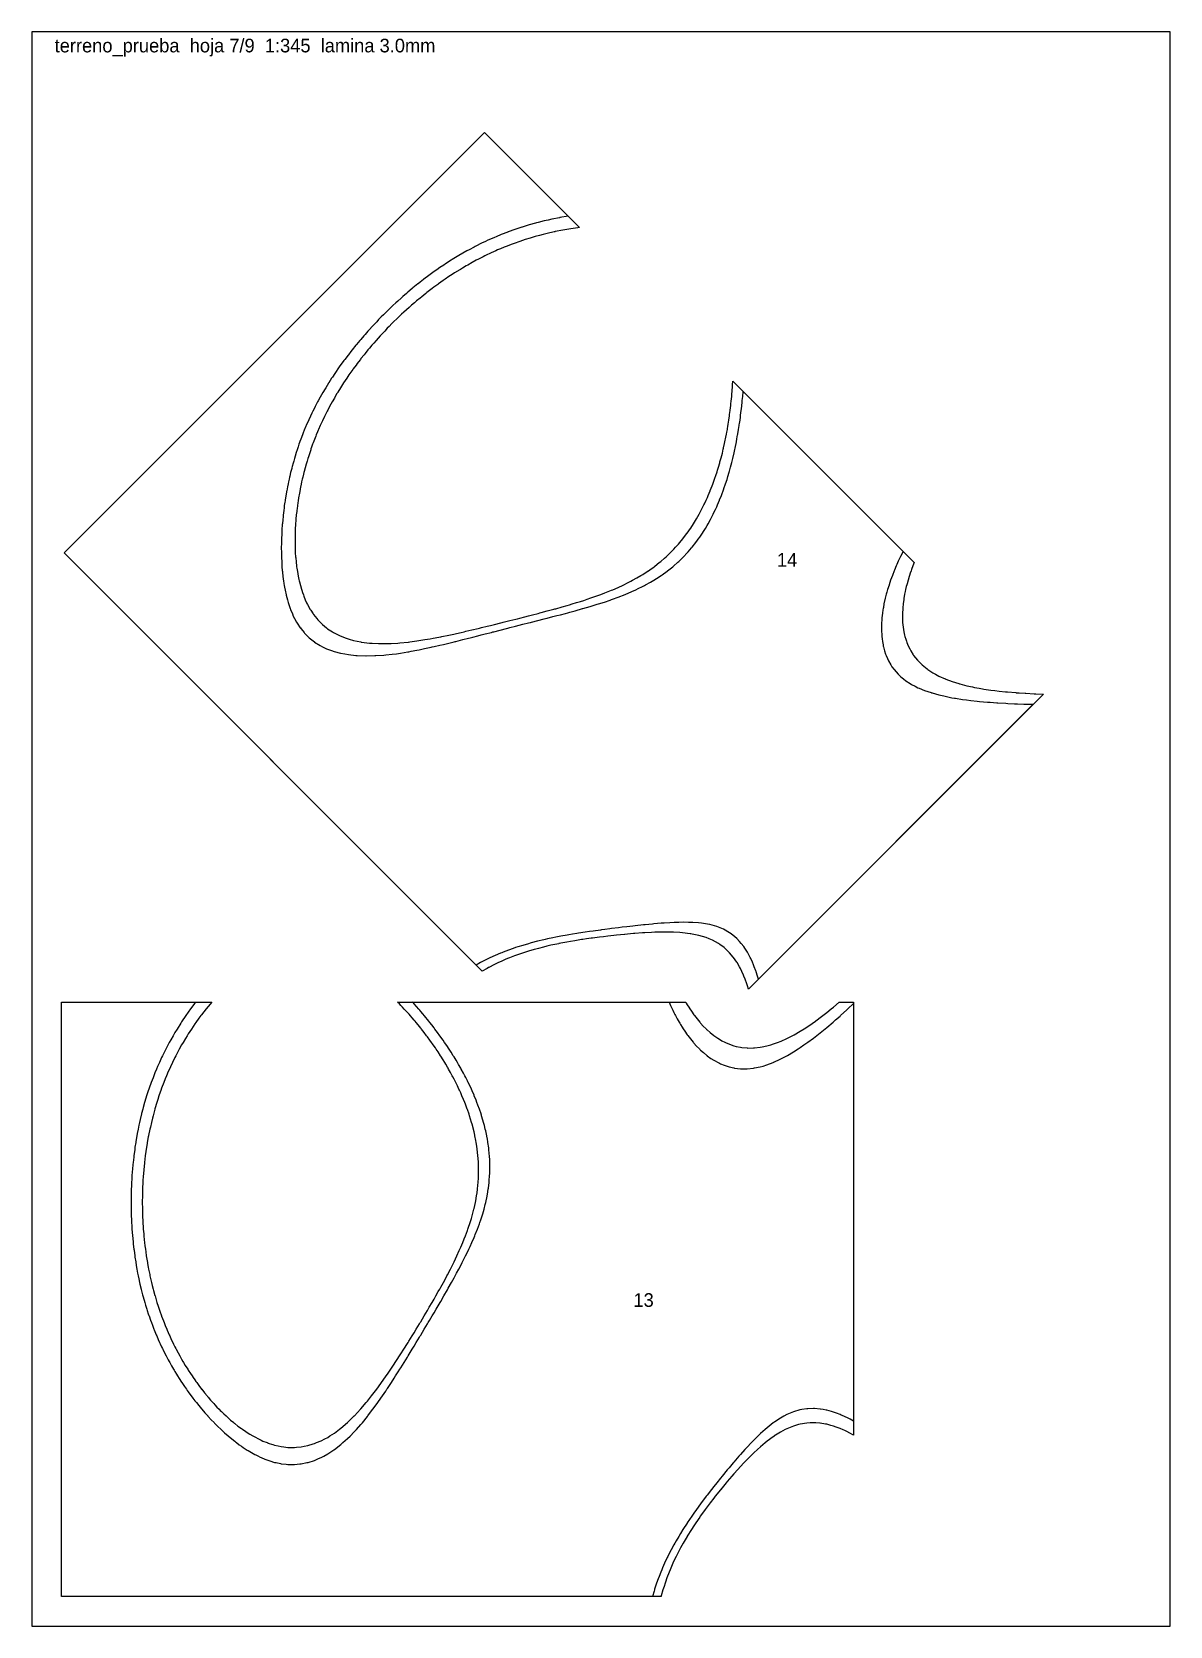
# Model space of a CAD drawing. Header units: millimetres. Extents: x 0 to 500, y 0 to 700.
import ezdxf
from ezdxf.enums import TextEntityAlignment as Align

# ---------------------------------------------------------------- set-up
doc = ezdxf.new("R2010")
doc.units = ezdxf.units.MM
for name, color, linetype in [('CORTE', 1, 'Continuous'), ('GRABADO', 5, 'Continuous'), ('HOJA', 8, 'Continuous')]:
    doc.layers.add(name, color=color, linetype=linetype)

msp = doc.modelspace()

# ---------------------------------------------------------------- linework, layer by layer
at = {"layer": 'CORTE'}
for points in [[(14.24, 471.2), (198.81, 655.77), (240.53, 614.06), (239.87, 613.97), (236.74, 613.53), (235.02, 613.25), (233.19, 612.93), (229.93, 612.29), (229.73, 612.25), (229.39, 612.17), (226.35, 611.5), (224.56, 611.05), (223.04, 610.66), (221.03, 610.09), (219.8, 609.76), (218.84, 609.46), (216.63, 608.78), (214.36, 608.01), (213.53, 607.74), (212.68, 607.43), (210.49, 606.64), (208.72, 605.94), (207.51, 605.47), (205.91, 604.8), (204.6, 604.25), (203.76, 603.86), (201.73, 602.97), (199.29, 601.79), (198.94, 601.62), (198.26, 601.27), (196.18, 600.23), (195.23, 599.71), (193.48, 598.79), (191.47, 597.64), (190.84, 597.29), (189.11, 596.26), (188.24, 595.74), (187.96, 595.57), (185.68, 594.16), (184.67, 593.49), (183.17, 592.53), (181.56, 591.42), (180.71, 590.85), (178.61, 589.35), (178.29, 589.12), (176.56, 587.84), (175.91, 587.36), (175.8, 587.27), (173.56, 585.57), (173.11, 585.2), (171.25, 583.73), (170.53, 583.13), (168.98, 581.86), (168.06, 581.06), (166.75, 579.94), (165.68, 578.98), (164.56, 577.99), (163.38, 576.91), (162.4, 576.01), (161.17, 574.84), (160.28, 573.99), (159.04, 572.77), (158.19, 571.93), (156.97, 570.7), (156.13, 569.84), (154.98, 568.63), (154.12, 567.72), (153.05, 566.55), (152.13, 565.56), (151.18, 564.48), (150.19, 563.36), (149.37, 562.41), (148.28, 561.13), (147.62, 560.34), (146.41, 558.85), (145.93, 558.27), (144.57, 556.54), (144.3, 556.2), (142.78, 554.19), (142.73, 554.13), (142.43, 553.71), (141.2, 552.06), (141.02, 551.81), (139.71, 549.99), (139.3, 549.39), (138.28, 547.91), (137.62, 546.92), (136.91, 545.84), (136, 544.41), (135.59, 543.77), (134.42, 541.84), (134.33, 541.7), (134.03, 541.18), (133.1, 539.63), (132.88, 539.24), (131.91, 537.56), (131.38, 536.59), (130.78, 535.49), (129.95, 533.88), (129.7, 533.42), (129.03, 532.04), (128.67, 531.35), (128.56, 531.12), (127.66, 529.28), (127.22, 528.32), (126.71, 527.21), (125.95, 525.45), (125.82, 525.14), (125.52, 524.4), (124.95, 523.07), (124.73, 522.53), (124.11, 521), (123.57, 519.54), (123.34, 518.93), (122.9, 517.65), (122.61, 516.86), (122.48, 516.49), (121.89, 514.79), (121.45, 513.38), (121.24, 512.73), (120.89, 511.51), (120.62, 510.66), (120.49, 510.2), (120.02, 508.59), (119.6, 506.94), (119.49, 506.52), (119.32, 505.81), (118.97, 504.45), (118.78, 503.62), (118.49, 502.38), (118.1, 500.46), (118.07, 500.31), (118.05, 500.21), (117.65, 498.24), (117.39, 496.72), (117.29, 496.17), (117.17, 495.4), (116.95, 494.1), (116.82, 493.15), (116.65, 492.03), (116.48, 490.58), (116.4, 489.97), (116.35, 489.48), (116.16, 487.9), (116, 485.97), (115.99, 485.83), (115.98, 485.71), (115.82, 483.76), (115.73, 481.82), (115.72, 481.69), (115.71, 481.55), (115.63, 479.62), (115.61, 477.79), (115.6, 477.55), (115.6, 477.31), (115.59, 475.49), (115.65, 473.61), (115.65, 473.42), (115.65, 473.23), (115.73, 471.35), (115.87, 469.32), (115.88, 469.28), (115.88, 469.24), (116.06, 467.21), (116.25, 465.57), (116.31, 465.15), (116.4, 464.58), (116.61, 463.08), (116.79, 461.98), (116.98, 461.01), (117.3, 459.54), (117.42, 458.95), (117.5, 458.56), (117.94, 456.88), (118.38, 455.31), (118.54, 454.82), (118.9, 453.8), (119.25, 452.75), (119.43, 452.24), (120.08, 450.68), (120.67, 449.35), (121.05, 448.62), (122.11, 446.66), (122.17, 446.56), (122.49, 446.07), (123.51, 444.49), (123.73, 444.16), (125.11, 442.43), (125.56, 441.87), (127.04, 440.37), (127.61, 439.79), (129.42, 438.31), (129.88, 437.94), (132.01, 436.55), (132.37, 436.31), (132.49, 436.25), (135.08, 434.9), (136.88, 434.19), (138.04, 433.73), (139.34, 433.35), (141.22, 432.79), (144.44, 432.14), (144.65, 432.09), (144.75, 432.08), (148.31, 431.62), (149.41, 431.56), (152.2, 431.39), (153.72, 431.39), (156.33, 431.39), (157.79, 431.47), (160.69, 431.61), (161.68, 431.72), (165.27, 432.06), (165.45, 432.09), (166.04, 432.17), (169.1, 432.58), (170.04, 432.7), (172.68, 433.15), (174.99, 433.52), (176.21, 433.76), (178.78, 434.25), (179.69, 434.43), (180.11, 434.5), (183.11, 435.14), (185.34, 435.6), (186.52, 435.88), (188.56, 436.34), (189.91, 436.64), (190.67, 436.8), (193.27, 437.42), (196.08, 438.08), (196.62, 438.21), (197.48, 438.42), (199.96, 439.02), (201.53, 439.39), (203.29, 439.84), (206, 440.5), (206.62, 440.65), (207.02, 440.75), (209.93, 441.49), (212.54, 442.14), (213.25, 442.32), (214.29, 442.58), (216.55, 443.16), (218.09, 443.55), (219.84, 444.01), (222.37, 444.66), (223.13, 444.86), (223.68, 445.01), (226.41, 445.74), (229.34, 446.53), (229.66, 446.62), (230.11, 446.74), (232.9, 447.53), (235.1, 448.17), (236.12, 448.46), (237.35, 448.82), (239.31, 449.41), (241.03, 449.96), (242.46, 450.4), (243.97, 450.9), (245.57, 451.43), (247.22, 452.02), (248.64, 452.51), (249.91, 452.98), (251.66, 453.63), (253.86, 454.52), (254.62, 454.82), (255.17, 455.05), (257.52, 456.06), (259.81, 457.13), (260.34, 457.38), (261.37, 457.91), (263.1, 458.77), (263.9, 459.2), (265.77, 460.23), (267.53, 461.27), (268.36, 461.78), (270.75, 463.35), (270.86, 463.42), (271.4, 463.81), (273.29, 465.14), (273.65, 465.42), (275.62, 466.95), (276.26, 467.49), (277.86, 468.85), (278.63, 469.56), (280, 470.85), (280.79, 471.63), (282.06, 472.93), (282.77, 473.7), (284.02, 475.11), (284.59, 475.77), (285.9, 477.37), (286.26, 477.84), (287.68, 479.73), (287.82, 479.91), (288.52, 480.93), (289.27, 481.98), (289.39, 482.16), (290.62, 484.05), (291.02, 484.68), (291.89, 486.12), (292.56, 487.28), (293.07, 488.19), (294.02, 489.96), (294.17, 490.26), (294.6, 491.14), (295.21, 492.33), (295.4, 492.72), (296.2, 494.4), (296.71, 495.55), (297.11, 496.47), (297.94, 498.47), (297.96, 498.54), (298.02, 498.69), (298.79, 500.61), (299.11, 501.44), (299.56, 502.67), (300.19, 504.5), (300.27, 504.74), (300.42, 505.22), (300.96, 506.81), (301.21, 507.62), (301.61, 508.88), (302.16, 510.82), (302.2, 510.95), (302.26, 511.19), (302.78, 513.02), (303.05, 514.07), (303.31, 515.09), (303.7, 516.76), (303.8, 517.16), (303.85, 517.4), (304.28, 519.23), (304.6, 520.8), (304.71, 521.3), (304.85, 522.04), (305.12, 523.37), (305.28, 524.26), (305.5, 525.44), (305.77, 527.1), (305.85, 527.51), (305.89, 527.8), (306.18, 529.58), (306.43, 531.4), (306.47, 531.65), (306.51, 531.97), (306.75, 533.71), (306.91, 535.07), (307, 535.78), (307.09, 536.67), (307.22, 537.85), (307.31, 538.81), (307.42, 539.92), (307.52, 541.24), (307.59, 541.99), (307.63, 542.63), (307.74, 544.06), (307.83, 545.68), (307.86, 546.13), (307.88, 546.7), (387.57, 467.01), (386.95, 465.49), (386.42, 463.96), (386.2, 463.42), (385.83, 462.3), (385.51, 461.35), (385.37, 460.86), (384.87, 459.28), (384.44, 457.65), (384.31, 457.21), (384.12, 456.46), (383.8, 455.15), (383.64, 454.31), (383.36, 453.08), (383.06, 451.27), (383.02, 451.01), (383, 450.82), (382.72, 448.94), (382.56, 447.11), (382.54, 446.88), (382.52, 446.6), (382.42, 444.81), (382.43, 443.11), (382.41, 442.74), (382.42, 442.38), (382.5, 440.68), (382.71, 438.69), (382.71, 438.61), (382.72, 438.55), (383.04, 436.55), (383.37, 435.07), (383.52, 434.49), (383.88, 433.38), (384.16, 432.42), (384.34, 431.92), (384.99, 430.36), (385.61, 429.07), (386.04, 428.3), (387.16, 426.5), (387.34, 426.24), (388.97, 424.18), (388.97, 424.18), (390.3, 422.83), (391.01, 422.11), (391.01, 422.11), (391.06, 422.07), (393.28, 420.26), (393.57, 420.05), (395.76, 418.61), (396.87, 417.99), (398.43, 417.16), (401.17, 415.93), (401.28, 415.88), (401.44, 415.83), (404.28, 414.75), (407.12, 413.87), (407.44, 413.78), (407.69, 413.72), (410.71, 412.92), (413.14, 412.41), (414.11, 412.19), (416.12, 411.82), (417.6, 411.55), (418.22, 411.47), (421.19, 411.01), (423.04, 410.79), (424.86, 410.55), (427.71, 410.27), (428.61, 410.17), (432.25, 409.87), (432.43, 409.86), (433.69, 409.78), (436.31, 409.61), (436.68, 409.59), (440.25, 409.41), (441.02, 409.39), (444.42, 409.26), (314.77, 279.62), (314.28, 281.19), (313.74, 282.88), (313.6, 283.25), (313.27, 284.11), (312.81, 285.32), (312.6, 285.86), (311.89, 287.39), (311.29, 288.68), (310.86, 289.45), (309.8, 291.32), (309.67, 291.51), (308.9, 292.62), (308.23, 293.58), (308.12, 293.75), (306.49, 295.64), (306.21, 295.97), (304.35, 297.7), (304.08, 297.96), (302.2, 299.31), (301.69, 299.69), (301.56, 299.76), (299.04, 301.17), (297.46, 301.82), (296.13, 302.37), (294.56, 302.82), (292.94, 303.31), (290.08, 303.87), (289.49, 303.99), (289.23, 304.02), (285.82, 304.44), (284.6, 304.5), (281.92, 304.68), (280.28, 304.68), (277.85, 304.73), (276.14, 304.68), (273.62, 304.64), (272.13, 304.55), (269.28, 304.42), (268.2, 304.34), (264.83, 304.11), (264.33, 304.06), (261.59, 303.83), (260.51, 303.74), (260.31, 303.72), (256.74, 303.36), (255.71, 303.26), (253.01, 302.94), (251.05, 302.72), (249.31, 302.5), (246.31, 302.12), (245.65, 302.02), (243.64, 301.74), (242.02, 301.5), (241.48, 301.42), (238.45, 300.93), (236.53, 300.6), (234.92, 300.32), (231.45, 299.66), (231.44, 299.66), (231.41, 299.65), (228.02, 298.92), (226.15, 298.49), (224.67, 298.14), (222.48, 297.57), (221.38, 297.28), (220.58, 297.05), (218.17, 296.35), (215.48, 295.49), (215.03, 295.35), (214.59, 295.19), (211.97, 294.26), (209.8, 293.41), (208.99, 293.1), (207.9, 292.63), (206.09, 291.86), (204.99, 291.34), (203.28, 290.53), (200.79, 289.26), (200.54, 289.13), (199.94, 288.8), (197.82, 287.63), (14.24, 471.2)], [(13, 13), (13, 274.02), (79.07, 274.02), (77.44, 272.1), (76.51, 270.97), (74.52, 268.43), (74.22, 268.04), (73.41, 266.93), (72.07, 265.11), (71.59, 264.42), (70.07, 262.18), (68.67, 260.02), (68.18, 259.25), (67.45, 258.03), (66.42, 256.32), (65.75, 255.16), (64.76, 253.39), (63.65, 251.28), (63.21, 250.46), (62.83, 249.71), (61.75, 247.53), (60.83, 245.53), (60.4, 244.6), (59.91, 243.49), (59.12, 241.67), (58.61, 240.37), (57.94, 238.74), (56.99, 236.19), (56.85, 235.81), (56.78, 235.6), (55.82, 232.89), (55.28, 231.17), (54.88, 229.96), (54.07, 227.18), (54.02, 227.03), (54.01, 226.96), (53.22, 224.1), (52.95, 222.97), (52.49, 221.17), (52.04, 219.13), (51.83, 218.24), (51.27, 215.43), (51.24, 215.31), (51.15, 214.77), (50.71, 212.38), (50.63, 211.86), (50.23, 209.45), (50.09, 208.39), (49.82, 206.52), (49.64, 205.01), (49.47, 203.59), (49.28, 201.72), (49.17, 200.66), (49, 198.5), (48.93, 197.73), (48.78, 195.36), (48.75, 194.8), (48.64, 192.28), (48.62, 191.87), (48.55, 189.26), (48.54, 188.94), (48.52, 186.3), (48.51, 186.01), (48.54, 183.4), (48.54, 183.08), (48.61, 180.54), (48.62, 180.15), (48.73, 177.73), (48.76, 177.22), (48.9, 174.97), (48.95, 174.29), (49.11, 172.25), (49.19, 171.36), (49.37, 169.58), (49.49, 168.43), (49.67, 166.95), (49.85, 165.5), (50, 164.36), (50.27, 162.57), (50.39, 161.81), (50.75, 159.64), (50.81, 159.3), (51.15, 157.5), (51.27, 156.83), (51.29, 156.71), (51.75, 154.39), (51.88, 153.78), (52.28, 151.99), (52.55, 150.85), (52.84, 149.63), (53.28, 147.93), (53.45, 147.3), (54.07, 145.1), (54.09, 145.02), (54.1, 145), (54.75, 142.75), (54.96, 142.07), (55.45, 140.52), (55.91, 139.14), (56.18, 138.33), (56.95, 136.21), (56.96, 136.18), (56.99, 136.11), (57.75, 134.04), (58.06, 133.28), (58.58, 131.94), (59.25, 130.35), (59.45, 129.88), (59.91, 128.85), (60.34, 127.85), (60.54, 127.42), (61.25, 125.84), (61.91, 124.49), (62.21, 123.87), (62.83, 122.66), (63.19, 121.93), (63.39, 121.56), (64.2, 120), (64.96, 118.63), (65.24, 118.12), (65.75, 117.25), (66.31, 116.26), (66.65, 115.7), (67.4, 114.42), (68.45, 112.77), (68.53, 112.63), (68.67, 112.42), (69.68, 110.85), (70.36, 109.84), (70.86, 109.1), (71.59, 108.07), (72.07, 107.39), (72.42, 106.92), (73.3, 105.69), (74.52, 104.11), (74.57, 104.04), (74.61, 103.99), (75.85, 102.4), (76.97, 101.06), (77.18, 100.8), (77.44, 100.5), (78.53, 99.22), (79.52, 98.13), (79.91, 97.68), (80.36, 97.2), (81.32, 96.17), (82.28, 95.2), (82.77, 94.69), (83.28, 94.19), (84.25, 93.24), (85.31, 92.27), (85.76, 91.83), (86.2, 91.44), (87.31, 90.46), (88.66, 89.34), (88.91, 89.13), (89.12, 88.96), (90.54, 87.84), (92.04, 86.73), (92.22, 86.6), (92.5, 86.42), (93.96, 85.41), (94.96, 84.76), (95.74, 84.28), (97.12, 83.49), (97.59, 83.2), (97.87, 83.04), (99.52, 82.2), (100.79, 81.58), (101.51, 81.28), (103.32, 80.56), (103.6, 80.44), (103.71, 80.4), (105.8, 79.73), (106.63, 79.48), (108.13, 79.14), (109.54, 78.85), (110.62, 78.71), (112.46, 78.5), (113.3, 78.49), (115.37, 78.46), (116.27, 78.53), (118.29, 78.71), (119.62, 78.97), (121.2, 79.28), (123.56, 79.99), (124.12, 80.16), (125.07, 80.56), (127.04, 81.36), (128.72, 82.25), (129.95, 82.89), (130.88, 83.49), (132.87, 84.74), (135.1, 86.41), (135.79, 86.93), (138.6, 89.34), (138.71, 89.44), (141.5, 92.14), (141.63, 92.26), (141.63, 92.27), (141.69, 92.33), (144.36, 95.2), (144.55, 95.4), (146.87, 98.13), (147.47, 98.82), (149.22, 101.06), (150.39, 102.53), (151.46, 103.98), (153.31, 106.48), (153.61, 106.91), (154.32, 107.93), (155.67, 109.85), (156.24, 110.64), (157.66, 112.77), (159.16, 114.99), (159.62, 115.7), (160.47, 117.03), (161.52, 118.64), (162.08, 119.49), (163.39, 121.57), (165, 124.11), (165.24, 124.5), (165.63, 125.13), (167.05, 127.43), (167.93, 128.83), (168.85, 130.36), (170.29, 132.73), (170.63, 133.29), (170.85, 133.65), (172.38, 136.22), (173.77, 138.57), (174.11, 139.15), (174.59, 139.98), (175.81, 142.08), (176.69, 143.61), (177.49, 145.01), (178.54, 146.86), (179.14, 147.94), (179.62, 148.81), (180.75, 150.87), (182.07, 153.34), (182.32, 153.8), (182.54, 154.23), (183.84, 156.73), (185.16, 159.36), (185.31, 159.66), (185.46, 159.99), (186.71, 162.59), (187.77, 164.91), (188.04, 165.52), (188.38, 166.32), (189.3, 168.45), (189.93, 170.01), (190.47, 171.38), (191.3, 173.65), (191.55, 174.31), (191.68, 174.69), (192.54, 177.24), (193.07, 179.01), (193.41, 180.17), (194.15, 183.03), (194.17, 183.1), (194.22, 183.35), (194.82, 186.03), (194.96, 186.77), (195.36, 188.95), (195.55, 190.29), (195.77, 191.88), (195.94, 193.61), (196.05, 194.81), (196.17, 196.76), (196.21, 197.74), (196.25, 199.77), (196.25, 200.67), (196.2, 202.65), (196.16, 203.59), (196.05, 205.42), (195.96, 206.52), (195.79, 208.1), (195.63, 209.45), (195.46, 210.69), (195.19, 212.38), (195.04, 213.2), (194.62, 215.31), (194.55, 215.63), (194.22, 217.01), (194, 218.01), (193.94, 218.23), (193.39, 220.33), (193.16, 221.16), (192.74, 222.6), (192.27, 224.09), (192.03, 224.82), (191.3, 226.88), (191.27, 226.99), (191.25, 227.02), (190.48, 229.12), (190.15, 229.95), (189.65, 231.22), (188.94, 232.88), (188.77, 233.27), (188.38, 234.12), (187.86, 235.29), (187.62, 235.81), (186.93, 237.28), (186.21, 238.74), (185.96, 239.23), (185.46, 240.17), (184.96, 241.16), (184.68, 241.67), (183.93, 243.06), (183.06, 244.6), (182.87, 244.93), (182.54, 245.49), (181.79, 246.78), (181.34, 247.53), (180.69, 248.6), (179.62, 250.28), (179.55, 250.39), (179.51, 250.45), (178.4, 252.17), (177.58, 253.38), (177.23, 253.92), (176.7, 254.67), (176.03, 255.64), (175.54, 256.31), (174.81, 257.35), (173.77, 258.74), (173.56, 259.03), (173.4, 259.24), (172.3, 260.7), (171.14, 262.17), (171.01, 262.33), (170.85, 262.53), (169.71, 263.96), (168.76, 265.1), (168.38, 265.56), (167.93, 266.08), (167.04, 267.14), (166.25, 268.03), (165.67, 268.69), (165.01, 269.42), (164.28, 270.23), (163.59, 270.96), (162.87, 271.75), (162.09, 272.57), (161.44, 273.24), (160.66, 274.02), (287.22, 274.02), (287.47, 273.55), (287.89, 272.85), (288.57, 271.73), (289.03, 271.05), (289.72, 269.96), (290.81, 268.43), (290.94, 268.25), (291.04, 268.13), (292.2, 266.59), (293.38, 265.2), (293.53, 265), (293.73, 264.78), (294.92, 263.47), (296.14, 262.27), (296.39, 262.01), (296.65, 261.77), (297.93, 260.63), (299.55, 259.35), (299.56, 259.34), (299.56, 259.34), (301.28, 258.14), (302.48, 257.4), (303.1, 257.05), (304.38, 256.42), (305.05, 256.08), (305.39, 255.92), (307.13, 255.24), (308.31, 254.85), (309.38, 254.57), (311.22, 254.17), (311.81, 254.09), (314.14, 253.85), (314.47, 253.84), (317.05, 253.85), (317.43, 253.89), (319.97, 254.16), (320.77, 254.31), (322.89, 254.75), (324.62, 255.24), (325.8, 255.6), (328.01, 256.43), (328.72, 256.69), (329.17, 256.88), (331.64, 257.99), (334.29, 259.36), (334.56, 259.49), (334.87, 259.67), (337.48, 261.17), (339.21, 262.28), (340.4, 263.02), (342.73, 264.62), (343.32, 265.03), (343.57, 265.21), (346.24, 267.17), (347.49, 268.14), (349.16, 269.44), (351.15, 271.07), (352.08, 271.83), (354.64, 274.02), (360.98, 274.02), (360.98, 83.9), (359.34, 84.76), (357.95, 85.48), (357.39, 85.73), (356.14, 86.28), (355.37, 86.63), (355.03, 86.78), (353.24, 87.42), (352.11, 87.82), (351.02, 88.12), (349.19, 88.6), (348.68, 88.69), (346.28, 89.09), (346.17, 89.1), (344.4, 89.21), (343.42, 89.27), (343.36, 89.28), (341.94, 89.21), (340.45, 89.14), (340.37, 89.13), (337.53, 88.67), (336.79, 88.46), (334.62, 87.85), (332.35, 86.93), (331.7, 86.67), (330.97, 86.29), (328.79, 85.16), (325.96, 83.36), (325.87, 83.3), (325.66, 83.15), (322.95, 81.15), (322.1, 80.43), (320.03, 78.72), (318.73, 77.5), (317.11, 76.03), (315.66, 74.58), (314.19, 73.14), (312.79, 71.65), (311.27, 70.06), (310.07, 68.72), (308.35, 66.82), (307.46, 65.79), (305.42, 63.43), (304.95, 62.86), (302.61, 60.03), (302.52, 59.93), (302.5, 59.9), (300.19, 57), (299.58, 56.22), (297.93, 54.07), (296.66, 52.39), (295.74, 51.14), (293.74, 48.36), (293.62, 48.21), (293.37, 47.84), (291.61, 45.28), (290.81, 44.07), (289.69, 42.35), (287.89, 39.48), (287.85, 39.42), (287.79, 39.32), (286.13, 36.49), (284.97, 34.39), (284.51, 33.56), (284.02, 32.61), (283.01, 30.63), (282.05, 28.61), (281.62, 27.7), (281.28, 26.93), (280.35, 24.77), (279.22, 21.93), (279.18, 21.84), (279.13, 21.7), (278.14, 18.91), (277.68, 17.46), (277.21, 15.98), (276.46, 13.31), (276.38, 13), (13, 13)]]:
    msp.add_lwpolyline(points, close=True, dxfattribs=at)
at = {"layer": 'GRABADO'}
for points in [[(198.81, 655.77), (235.52, 619.06), (231.93, 618.43), (231.86, 618.41), (231.71, 618.38), (228.4, 617.73), (226.72, 617.35), (225.02, 616.97), (222.42, 616.3), (221.71, 616.13), (221.24, 616), (218.46, 615.24), (215.4, 614.29), (215.3, 614.26), (215.18, 614.22), (212.17, 613.24), (209.15, 612.15), (209.13, 612.14), (209.11, 612.13), (206.13, 611), (203.93, 610.07), (203.21, 609.78), (202.16, 609.31), (200.33, 608.51), (199.26, 608), (197.51, 607.19), (195.01, 605.92), (194.76, 605.8), (194.23, 605.52), (192.04, 604.37), (191.12, 603.85), (189.38, 602.89), (187.5, 601.77), (186.77, 601.36), (184.58, 600), (184.21, 599.77), (184.11, 599.7), (181.68, 598.16), (180.9, 597.63), (179.2, 596.5), (177.87, 595.55), (176.76, 594.79), (174.99, 593.48), (174.37, 593.04), (172.23, 591.41), (172.02, 591.25), (170.53, 590.08), (169.7, 589.43), (169.59, 589.34), (167.41, 587.58), (167.04, 587.26), (165.15, 585.69), (164.58, 585.19), (162.93, 583.76), (162.22, 583.12), (160.75, 581.81), (159.93, 581.05), (158.59, 579.81), (157.72, 578.98), (156.47, 577.79), (155.58, 576.9), (154.39, 575.73), (153.5, 574.83), (152.33, 573.64), (151.49, 572.76), (150.31, 571.52), (149.54, 570.69), (148.32, 569.37), (147.64, 568.62), (146.37, 567.18), (145.81, 566.55), (144.44, 564.96), (144.03, 564.47), (142.56, 562.7), (142.31, 562.4), (140.71, 560.41), (140.65, 560.33), (140.18, 559.73), (139.02, 558.26), (138.89, 558.08), (137.44, 556.19), (137.1, 555.73), (135.91, 554.12), (135.35, 553.33), (134.44, 552.05), (133.65, 550.89), (133.02, 549.98), (131.99, 548.41), (131.66, 547.91), (130.38, 545.87), (130.36, 545.84), (130.27, 545.69), (129.07, 543.77), (128.8, 543.31), (127.83, 541.7), (127.27, 540.7), (126.65, 539.62), (125.8, 538.03), (125.53, 537.55), (124.77, 536.05), (124.46, 535.48), (124.37, 535.31), (123.4, 533.41), (122.99, 532.55), (122.4, 531.34), (121.67, 529.73), (121.46, 529.28), (120.98, 528.14), (120.56, 527.2), (120.41, 526.84), (119.67, 525.14), (119.2, 523.91), (118.85, 523.07), (118.18, 521.2), (118.1, 521), (118.06, 520.91), (117.32, 518.93), (116.97, 517.86), (116.62, 516.86), (116.02, 514.91), (115.98, 514.79), (115.96, 514.72), (115.32, 512.72), (115, 511.54), (114.73, 510.65), (114.34, 509.1), (114.19, 508.58), (114.12, 508.28), (113.64, 506.51), (113.29, 504.96), (113.17, 504.44), (113, 503.63), (112.7, 502.37), (112.55, 501.57), (112.27, 500.3), (111.94, 498.44), (111.9, 498.23), (111.88, 498.09), (111.52, 496.16), (111.28, 494.55), (111.2, 494.09), (111.12, 493.49), (110.89, 492.03), (110.76, 490.92), (110.62, 489.96), (110.49, 488.73), (110.39, 487.89), (110.33, 487.21), (110.17, 485.82), (110.04, 484.14), (110.01, 483.75), (109.99, 483.41), (109.84, 481.68), (109.75, 479.72), (109.74, 479.61), (109.74, 479.51), (109.64, 477.54), (109.6, 475.51), (109.6, 475.47), (109.6, 475.44), (109.57, 473.41), (109.6, 471.37), (109.6, 471.34), (109.6, 471.31), (109.64, 469.27), (109.73, 467.31), (109.74, 467.2), (109.75, 467.08), (109.86, 465.13), (110, 463.45), (110.04, 463.07), (110.1, 462.59), (110.25, 461), (110.41, 459.73), (110.53, 458.93), (110.71, 457.83), (110.85, 456.86), (110.97, 456.16), (111.24, 454.8), (111.69, 452.75), (111.7, 452.73), (111.71, 452.7), (112.23, 450.66), (112.56, 449.49), (112.85, 448.6), (113.5, 446.76), (113.57, 446.53), (113.61, 446.42), (114.42, 444.47), (114.83, 443.51), (115.41, 442.4), (116.26, 440.81), (116.56, 440.34), (117.89, 438.32), (117.93, 438.28), (118.26, 437.86), (119.59, 436.21), (119.73, 436.04), (121.61, 434.15), (121.79, 433.97), (123.56, 432.57), (124.08, 432.15), (124.16, 432.1), (126.6, 430.54), (127.64, 430.04), (129.37, 429.18), (132.07, 428.19), (132.38, 428.07), (132.74, 427.98), (135.62, 427.19), (137.54, 426.85), (139.12, 426.56), (142.3, 426.24), (142.86, 426.17), (146.65, 426.03), (146.84, 426.02), (150.71, 426.11), (151.06, 426.11), (154.59, 426.37), (155.51, 426.43), (158.33, 426.77), (160.19, 426.98), (161.98, 427.27), (165.08, 427.74), (165.55, 427.84), (166.56, 428.03), (169.04, 428.49), (170.16, 428.69), (172.48, 429.19), (175.41, 429.81), (175.9, 429.92), (176.7, 430.11), (179.26, 430.7), (180.78, 431.04), (182.61, 431.5), (185.46, 432.19), (185.95, 432.31), (186.25, 432.38), (189.25, 433.15), (191.77, 433.77), (192.56, 433.98), (193.71, 434.27), (195.86, 434.83), (197.33, 435.19), (199.16, 435.67), (201.84, 436.35), (202.47, 436.51), (202.89, 436.62), (205.76, 437.36), (208.45, 438.04), (209.07, 438.2), (209.98, 438.44), (212.37, 439.05), (213.99, 439.46), (215.68, 439.89), (218.18, 440.52), (218.98, 440.72), (219.53, 440.86), (222.29, 441.56), (225.08, 442.27), (225.59, 442.4), (226.37, 442.6), (228.89, 443.25), (230.65, 443.71), (232.18, 444.1), (234.37, 444.68), (235.46, 444.97), (236.26, 445.19), (238.72, 445.85), (241.94, 446.76), (241.96, 446.76), (241.97, 446.77), (245.17, 447.69), (247.86, 448.52), (248.35, 448.66), (248.9, 448.84), (251.48, 449.67), (254.01, 450.54), (254.57, 450.73), (255.1, 450.91), (257.61, 451.83), (260.55, 452.99), (260.58, 453), (260.62, 453.02), (263.49, 454.23), (265.32, 455.07), (266.33, 455.54), (268.25, 456.52), (269.08, 456.93), (269.48, 457.14), (271.76, 458.39), (273.15, 459.21), (274.35, 459.94), (276.38, 461.29), (276.84, 461.59), (279.12, 463.26), (279.23, 463.34), (279.25, 463.36), (281.54, 465.17), (281.85, 465.43), (283.76, 467.1), (284.18, 467.5), (285.87, 469.12), (286.31, 469.57), (287.89, 471.24), (288.24, 471.64), (289.81, 473.46), (290.01, 473.71), (291.63, 475.77), (291.63, 475.78), (293.16, 477.85), (293.38, 478.17), (294.57, 479.92), (295.04, 480.65), (295.88, 481.99), (296.61, 483.23), (297.09, 484.06), (298.08, 485.89), (298.21, 486.12), (298.55, 486.82), (299.27, 488.2), (299.49, 488.63), (300.28, 490.26), (300.81, 491.45), (301.21, 492.33), (302.05, 494.36), (302.06, 494.4), (302.1, 494.5), (302.91, 496.47), (303.23, 497.32), (303.69, 498.54), (304.32, 500.37), (304.4, 500.61), (304.55, 501.08), (305.1, 502.68), (305.35, 503.48), (305.75, 504.75), (306.3, 506.67), (306.34, 506.82), (306.4, 507.07), (306.93, 508.89), (307.2, 509.92), (307.47, 510.96), (307.87, 512.67), (307.97, 513.03), (308.02, 513.24), (308.46, 515.1), (308.78, 516.62), (308.9, 517.17), (309.05, 517.98), (309.33, 519.24), (309.48, 520.06), (309.73, 521.3), (310.03, 523.08), (310.08, 523.37), (310.11, 523.58), (310.44, 525.44), (310.69, 527.14), (310.75, 527.51), (310.82, 528.01), (311.06, 529.58), (311.21, 530.76), (311.34, 531.65), (311.46, 532.79), (311.59, 533.72), (311.67, 534.45), (311.83, 535.79), (311.99, 537.44), (312.03, 537.86), (312.06, 538.2), (312.24, 539.93), (312.4, 541.98), (312.4, 542), (312.41, 542.17), (382.72, 471.86), (382.63, 471.69), (382.44, 471.3), (381.59, 469.62), (381.33, 469.04), (380.6, 467.55), (380.02, 466.2), (379.68, 465.48), (378.94, 463.67), (378.83, 463.41), (378.79, 463.3), (377.99, 461.34), (377.63, 460.31), (377.22, 459.27), (376.56, 457.24), (376.54, 457.2), (376.52, 457.12), (375.87, 455.13), (375.6, 454.06), (375.29, 453.06), (374.87, 451.34), (374.78, 451), (374.74, 450.78), (374.31, 448.93), (374.04, 447.33), (373.94, 446.86), (373.83, 446.18), (373.62, 444.79), (373.52, 443.72), (373.39, 442.72), (373.3, 441.51), (373.24, 440.66), (373.23, 439.86), (373.17, 438.59), (373.19, 437.28), (373.21, 436.53), (373.29, 435.67), (373.35, 434.46), (373.46, 433.43), (373.6, 432.4), (373.9, 430.92), (373.99, 430.33), (374.08, 429.92), (374.52, 428.27), (375.02, 426.74), (375.23, 426.21), (375.83, 424.85), (376.13, 424.14), (376.27, 423.86), (377.28, 422.08), (377.79, 421.26), (378.72, 420.02), (379.59, 418.94), (380.53, 417.96), (381.64, 416.88), (382.84, 415.9), (383.94, 415.05), (385.83, 413.84), (386.46, 413.45), (388.03, 412.66), (389.19, 412.05), (389.82, 411.78), (392.1, 410.83), (394.96, 409.87), (395.18, 409.79), (395.43, 409.72), (398.4, 408.88), (400.57, 408.4), (401.76, 408.11), (404.11, 407.66), (405.23, 407.45), (405.72, 407.39), (408.8, 406.89), (410.58, 406.68), (412.46, 406.42), (415.27, 406.13), (416.2, 406.02), (419.84, 405.71), (420, 405.69), (420.99, 405.62), (423.85, 405.41), (424.29, 405.39), (427.76, 405.19), (428.68, 405.15), (431.71, 405.01), (433.01, 404.97), (435.71, 404.87), (437.29, 404.83), (439.91, 404.76), (319.15, 284), (318.74, 285.34), (318.15, 287.28), (318.11, 287.4), (318.01, 287.66), (317.35, 289.47), (317.05, 290.31), (316.51, 291.53), (315.79, 293.18), (315.56, 293.6), (314.83, 294.98), (314.47, 295.67), (314.36, 295.87), (313.15, 297.73), (312.74, 298.38), (311.59, 299.79), (310.9, 300.66), (309.67, 301.85), (308.82, 302.7), (307.21, 303.91), (306.48, 304.48), (303.86, 305.95), (303.84, 305.96), (303.83, 305.96), (300.92, 307.17), (297.77, 308.02), (297.68, 308.05), (297.62, 308.06), (294.16, 308.66), (292.78, 308.76), (290.37, 308.99), (288.38, 309.01), (286.33, 309.08), (284.25, 309.01), (282.1, 308.98), (280.26, 308.85), (277.71, 308.72), (276.38, 308.59), (273.21, 308.35), (272.55, 308.28), (269.47, 307.98), (268.77, 307.91), (268.62, 307.9), (265.03, 307.5), (263.99, 307.4), (261.32, 307.07), (259.31, 306.85), (257.62, 306.63), (254.59, 306.26), (253.93, 306.17), (251.72, 305.89), (250.26, 305.69), (249.83, 305.64), (246.62, 305.19), (245.02, 304.96), (243.01, 304.66), (240.15, 304.23), (239.41, 304.11), (237.51, 303.8), (235.86, 303.52), (235.2, 303.41), (232.35, 302.89), (230.12, 302.46), (228.88, 302.21), (226.53, 301.71), (225.46, 301.48), (224.87, 301.34), (222.11, 300.69), (219.38, 299.98), (218.82, 299.84), (218.1, 299.63), (215.6, 298.91), (213.52, 298.25), (212.46, 297.92), (211.42, 297.55), (209.39, 296.84), (207.09, 295.96), (206.4, 295.69), (205.89, 295.48), (203.49, 294.46), (201.19, 293.4), (200.65, 293.15), (199.65, 292.65), (197.9, 291.77), (197.09, 291.33), (195.17, 290.28), (14.24, 471.2), (198.81, 655.77)], [(13, 274.02), (72, 274.02), (71.59, 273.5), (69.69, 270.97), (68.67, 269.55), (67.6, 268.04), (65.75, 265.28), (65.64, 265.11), (65.45, 264.81), (63.78, 262.18), (62.83, 260.6), (62.03, 259.25), (61.01, 257.43), (60.38, 256.32), (59.91, 255.43), (58.82, 253.39), (57.77, 251.25), (57.37, 250.46), (56.99, 249.64), (56, 247.53), (55.25, 245.79), (54.72, 244.6), (54.07, 242.99), (53.53, 241.67), (53.21, 240.81), (52.41, 238.75), (51.52, 236.19), (51.38, 235.82), (51.14, 235.09), (50.41, 232.89), (50.11, 231.85), (49.52, 229.96), (48.91, 227.72), (48.71, 227.03), (48.22, 225.07), (47.97, 224.1), (47.9, 223.77), (47.28, 221.17), (47.04, 219.98), (46.66, 218.24), (46.3, 216.31), (46.11, 215.31), (45.68, 212.76), (45.61, 212.38), (45.3, 210.26), (45.18, 209.45), (45.16, 209.31), (44.79, 206.52), (44.73, 205.94), (44.45, 203.59), (44.37, 202.66), (44.17, 200.66), (44.09, 199.44), (43.95, 197.73), (43.87, 196.29), (43.78, 194.8), (43.71, 193.21), (43.65, 191.87), (43.61, 190.18), (43.58, 188.94), (43.57, 187.2), (43.56, 186.01), (43.57, 184.28), (43.58, 183.08), (43.63, 181.4), (43.66, 180.15), (43.73, 178.57), (43.79, 177.22), (43.87, 175.79), (43.96, 174.29), (44.06, 173.04), (44.19, 171.36), (44.28, 170.34), (44.48, 168.43), (44.56, 167.68), (44.81, 165.5), (44.87, 165.07), (45.21, 162.57), (45.22, 162.49), (45.3, 161.98), (45.6, 159.94), (45.65, 159.64), (46.02, 157.43), (46.15, 156.71), (46.47, 154.95), (46.7, 153.78), (46.96, 152.52), (47.33, 150.85), (47.49, 150.12), (48.03, 147.92), (48.07, 147.77), (48.22, 147.18), (48.66, 145.43), (48.78, 144.99), (49.28, 143.13), (49.59, 142.07), (49.94, 140.86), (50.49, 139.14), (50.65, 138.64), (51.14, 137.18), (51.38, 136.44), (51.47, 136.21), (52.13, 134.27), (52.5, 133.28), (52.92, 132.13), (53.63, 130.35), (53.75, 130.03), (54.07, 129.3), (54.6, 127.96), (54.84, 127.42), (55.48, 125.9), (56.13, 124.49), (56.39, 123.89), (56.99, 122.68), (57.34, 121.91), (57.51, 121.56), (58.29, 119.94), (58.99, 118.63), (59.3, 118.02), (59.91, 116.91), (60.32, 116.12), (60.56, 115.7), (61.36, 114.23), (62.23, 112.77), (62.45, 112.39), (62.83, 111.77), (63.55, 110.56), (64, 109.84), (64.67, 108.76), (65.75, 107.13), (65.83, 107), (65.89, 106.91), (67, 105.24), (67.89, 103.98), (68.21, 103.52), (68.67, 102.89), (69.43, 101.82), (70.02, 101.05), (70.69, 100.14), (71.59, 98.99), (71.97, 98.5), (72.28, 98.12), (73.27, 96.87), (74.51, 95.39), (74.6, 95.29), (74.68, 95.2), (75.95, 93.71), (77.25, 92.26), (77.34, 92.17), (77.43, 92.07), (78.74, 90.64), (80.02, 89.34), (80.18, 89.16), (80.36, 88.98), (81.64, 87.69), (83, 86.41), (83.14, 86.27), (83.28, 86.14), (84.66, 84.87), (86.2, 83.53), (86.22, 83.51), (86.26, 83.48), (87.82, 82.18), (89.12, 81.14), (89.45, 80.89), (89.92, 80.55), (91.13, 79.64), (92.04, 78.99), (92.85, 78.44), (94.12, 77.62), (94.62, 77.29), (94.96, 77.07), (96.45, 76.19), (97.87, 75.4), (98.34, 75.16), (99.31, 74.7), (100.3, 74.2), (100.79, 73.97), (102.35, 73.33), (103.71, 72.8), (104.49, 72.56), (106.63, 71.91), (106.74, 71.89), (107.31, 71.77), (109.15, 71.38), (109.54, 71.3), (111.74, 71.05), (112.46, 70.97), (114.56, 70.95), (115.37, 70.95), (117.71, 71.19), (118.29, 71.24), (120.78, 71.77), (121.2, 71.86), (121.33, 71.9), (124.12, 72.78), (125.89, 73.55), (127.04, 74.04), (128.22, 74.69), (129.95, 75.63), (132.69, 77.44), (132.87, 77.56), (132.95, 77.62), (135.79, 79.81), (136.61, 80.55), (138.71, 82.4), (139.78, 83.47), (141.63, 85.32), (142.6, 86.4), (144.55, 88.56), (145.18, 89.33), (147.47, 92.11), (147.58, 92.26), (147.94, 92.73), (149.81, 95.19), (150.39, 95.94), (151.94, 98.12), (153.31, 100.02), (154, 101.05), (155.47, 103.22), (155.99, 103.98), (156.24, 104.33), (157.91, 106.91), (159.16, 108.81), (159.8, 109.84), (160.92, 111.61), (161.66, 112.77), (162.08, 113.43), (163.48, 115.7), (165, 118.15), (165.29, 118.63), (165.75, 119.38), (167.08, 121.57), (167.93, 122.94), (168.86, 124.5), (170.3, 126.88), (170.63, 127.43), (170.85, 127.78), (172.39, 130.36), (173.77, 132.66), (174.14, 133.29), (174.7, 134.22), (175.88, 136.22), (176.69, 137.59), (177.61, 139.15), (178.93, 141.4), (179.33, 142.08), (179.62, 142.57), (181.03, 145.01), (182.54, 147.65), (182.71, 147.94), (182.93, 148.34), (184.36, 150.87), (185.46, 152.88), (185.98, 153.8), (186.59, 154.94), (187.55, 156.73), (188.38, 158.34), (189.08, 159.67), (189.8, 161.09), (190.55, 162.59), (191.3, 164.18), (191.96, 165.53), (192.53, 166.75), (193.3, 168.45), (194.23, 170.64), (194.55, 171.38), (194.78, 171.94), (195.73, 174.31), (196.59, 176.69), (196.79, 177.24), (197.15, 178.35), (197.76, 180.17), (198.02, 181.05), (198.62, 183.1), (199.12, 185.08), (199.35, 186.03), (199.93, 188.82), (199.96, 188.96), (200.07, 189.61), (200.46, 191.88), (200.52, 192.34), (200.83, 194.81), (200.9, 195.65), (201.07, 197.74), (201.11, 198.79), (201.17, 200.67), (201.18, 201.78), (201.15, 203.6), (201.11, 204.64), (201, 206.52), (200.93, 207.39), (200.73, 209.45), (200.66, 210.04), (200.33, 212.38), (200.29, 212.6), (200.07, 213.82), (199.85, 215.09), (199.81, 215.31), (199.35, 217.52), (199.18, 218.24), (198.78, 219.87), (198.44, 221.16), (198.15, 222.17), (197.56, 224.09), (197.46, 224.41), (197.15, 225.34), (196.74, 226.61), (196.59, 227.02), (195.97, 228.77), (195.52, 229.95), (195.16, 230.88), (194.32, 232.88), (194.3, 232.95), (194.23, 233.1), (193.42, 235), (193.05, 235.81), (192.5, 237.01), (191.65, 238.74), (191.54, 238.97), (191.31, 239.42), (190.56, 240.92), (190.17, 241.67), (189.56, 242.84), (188.58, 244.6), (188.51, 244.72), (188.38, 244.93), (187.45, 246.59), (186.9, 247.53), (186.37, 248.43), (185.46, 249.89), (185.25, 250.24), (185.12, 250.46), (184.13, 252.05), (183.25, 253.39), (182.97, 253.81), (182.54, 254.44), (181.8, 255.57), (181.28, 256.32), (180.6, 257.3), (179.62, 258.67), (179.38, 259.01), (179.21, 259.24), (178.16, 260.71), (177.05, 262.18), (176.9, 262.37), (176.7, 262.63), (175.63, 264.04), (174.79, 265.1), (174.34, 265.67), (173.78, 266.37), (173.04, 267.29), (172.42, 268.03), (171.72, 268.9), (170.85, 269.91), (170.37, 270.48), (169.95, 270.96), (169.02, 272.05), (167.93, 273.26), (167.64, 273.6), (167.25, 274.02), (279.95, 274.02), (280.59, 272.51), (281.29, 271.04), (281.52, 270.51), (282.05, 269.46), (282.49, 268.56), (282.74, 268.12), (283.5, 266.64), (284.35, 265.19), (284.57, 264.78), (284.97, 264.12), (285.67, 262.96), (286.15, 262.26), (286.82, 261.19), (287.89, 259.69), (288.04, 259.49), (288.16, 259.33), (289.29, 257.82), (290.48, 256.41), (290.62, 256.22), (290.81, 256.01), (292, 254.68), (293.21, 253.48), (293.46, 253.21), (293.73, 252.96), (294.98, 251.81), (296.54, 250.55), (296.59, 250.5), (296.64, 250.47), (298.29, 249.28), (299.56, 248.46), (300.08, 248.16), (301.12, 247.63), (302, 247.15), (302.47, 246.92), (304.04, 246.28), (305.39, 245.8), (306.24, 245.56), (308.3, 245.08), (308.62, 245.03), (311.22, 244.72), (311.23, 244.72), (313.12, 244.71), (314.13, 244.7), (314.13, 244.7), (314.19, 244.71), (317.05, 245), (317.4, 245.06), (319.96, 245.58), (321.18, 245.93), (322.88, 246.45), (325.68, 247.51), (325.8, 247.56), (325.95, 247.63), (328.72, 248.89), (331.35, 250.27), (331.63, 250.42), (331.86, 250.56), (334.56, 252.13), (336.64, 253.49), (337.48, 254.02), (339.16, 255.18), (340.4, 256.04), (340.9, 256.42), (343.32, 258.19), (344.78, 259.35), (346.24, 260.47), (348.45, 262.28), (349.16, 262.85), (351.94, 265.21), (352.08, 265.33), (353.03, 266.16), (355.01, 267.89), (355.27, 268.14), (357.93, 270.54), (358.49, 271.07), (360.98, 273.38), (360.98, 90.04), (359.52, 90.8), (357.95, 91.61), (357.58, 91.78), (356.74, 92.15), (355.56, 92.68), (355.03, 92.92), (353.45, 93.49), (352.11, 93.99), (351.26, 94.22), (349.19, 94.79), (348.96, 94.83), (347.63, 95.07), (346.48, 95.28), (346.28, 95.32), (343.79, 95.51), (343.36, 95.55), (340.82, 95.45), (340.45, 95.44), (338.16, 95.07), (337.53, 94.97), (337.4, 94.93), (334.62, 94.15), (333.04, 93.49), (331.7, 92.94), (330.27, 92.15), (328.79, 91.35), (326.37, 89.73), (325.87, 89.39), (325.66, 89.23), (322.95, 87.11), (322.05, 86.3), (320.03, 84.53), (318.86, 83.37), (317.11, 81.68), (315.94, 80.44), (314.19, 78.63), (313.19, 77.51), (311.27, 75.41), (310.56, 74.58), (308.35, 72.04), (308.02, 71.65), (306.25, 69.55), (305.55, 68.72), (305.42, 68.57), (303.16, 65.79), (302.5, 64.99), (300.81, 62.86), (299.58, 61.31), (298.51, 59.93), (296.66, 57.53), (296.26, 57), (295.04, 55.38), (294.06, 54.07), (293.73, 53.62), (291.94, 51.14), (290.81, 49.55), (289.88, 48.21), (287.89, 45.29), (287.88, 45.28), (287.87, 45.25), (285.99, 42.35), (284.97, 40.71), (284.17, 39.42), (283.02, 37.46), (282.45, 36.49), (282.05, 35.76), (280.84, 33.56), (279.54, 31.05), (279.33, 30.63), (279.13, 30.2), (277.93, 27.7), (276.99, 25.56), (276.65, 24.77), (276.21, 23.66), (275.48, 21.84), (275.06, 20.69), (274.42, 18.91), (273.56, 16.26), (273.47, 15.98), (273.29, 15.33), (272.62, 13), (13, 13), (13, 274.02)]]:
    msp.add_lwpolyline(points, close=True, dxfattribs=at)
at = {"layer": 'HOJA'}
msp.add_lwpolyline([(0, 0), (500, 0), (500, 700), (0, 700)], close=True, dxfattribs=at)

# ---------------------------------------------------------------- texts
at = {"layer": 'GRABADO'}
for s, p in [('14', (331.74, 468.17)), ('13', (268.71, 143.18))]:
    msp.add_text(s, height=6, dxfattribs=at).set_placement(p, align=Align.MIDDLE_CENTER)
at = {"layer": 'HOJA'}
msp.add_text('terreno_prueba  hoja 7/9  1:345  lamina 3.0mm', height=6, dxfattribs=at).set_placement((10, 691))

doc.saveas('drawing.dxf')
